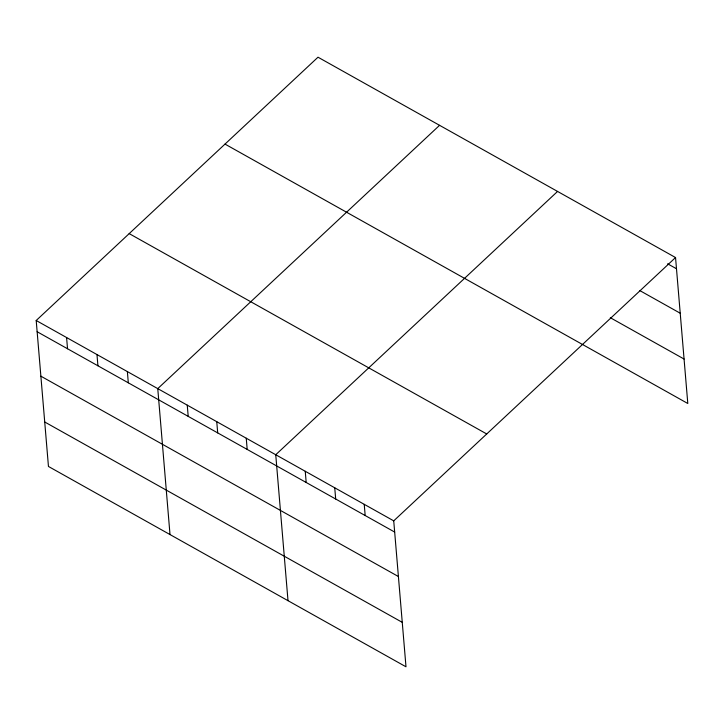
<?xml version="1.0" encoding="UTF-8"?>
<svg xmlns="http://www.w3.org/2000/svg" width="724" height="724" viewBox="0 0 724 724"><rect width="100%" height="100%" fill="white"/><g stroke="black" fill="none" stroke-linecap="round" stroke-linejoin="round"><path stroke-width="1.09" d="M675.546 257.545L393.729 520.855L405.992 666.795L48.454 466.455L36.2 320.506L318.008 57.205L675.546 257.545L687.8 403.494L225.01 144.094M439.577 125.315L157.76 388.625L170.013 534.574M557.561 191.435L275.744 454.744L288.007 600.685M667.637 263.808L676.488 268.758M639.907 290.632L680.216 313.221M610.323 317.709L684.062 359.032M129.198 233.617L486.727 433.966M36.2 320.506L393.729 520.855M37.141 331.728L394.68 532.068M40.879 376.181L398.408 576.53M44.725 421.992L402.254 622.341M364.235 504.329L365.177 515.542M334.741 487.795L335.683 499.008M305.247 471.27L306.189 482.483M246.251 438.21L247.192 449.423M216.757 421.685L217.698 432.898M187.254 405.159L188.204 416.372M127.37 371.602L128.311 382.815M96.98 354.57L97.921 365.783M66.59 337.538L67.531 348.751"/></g></svg>
